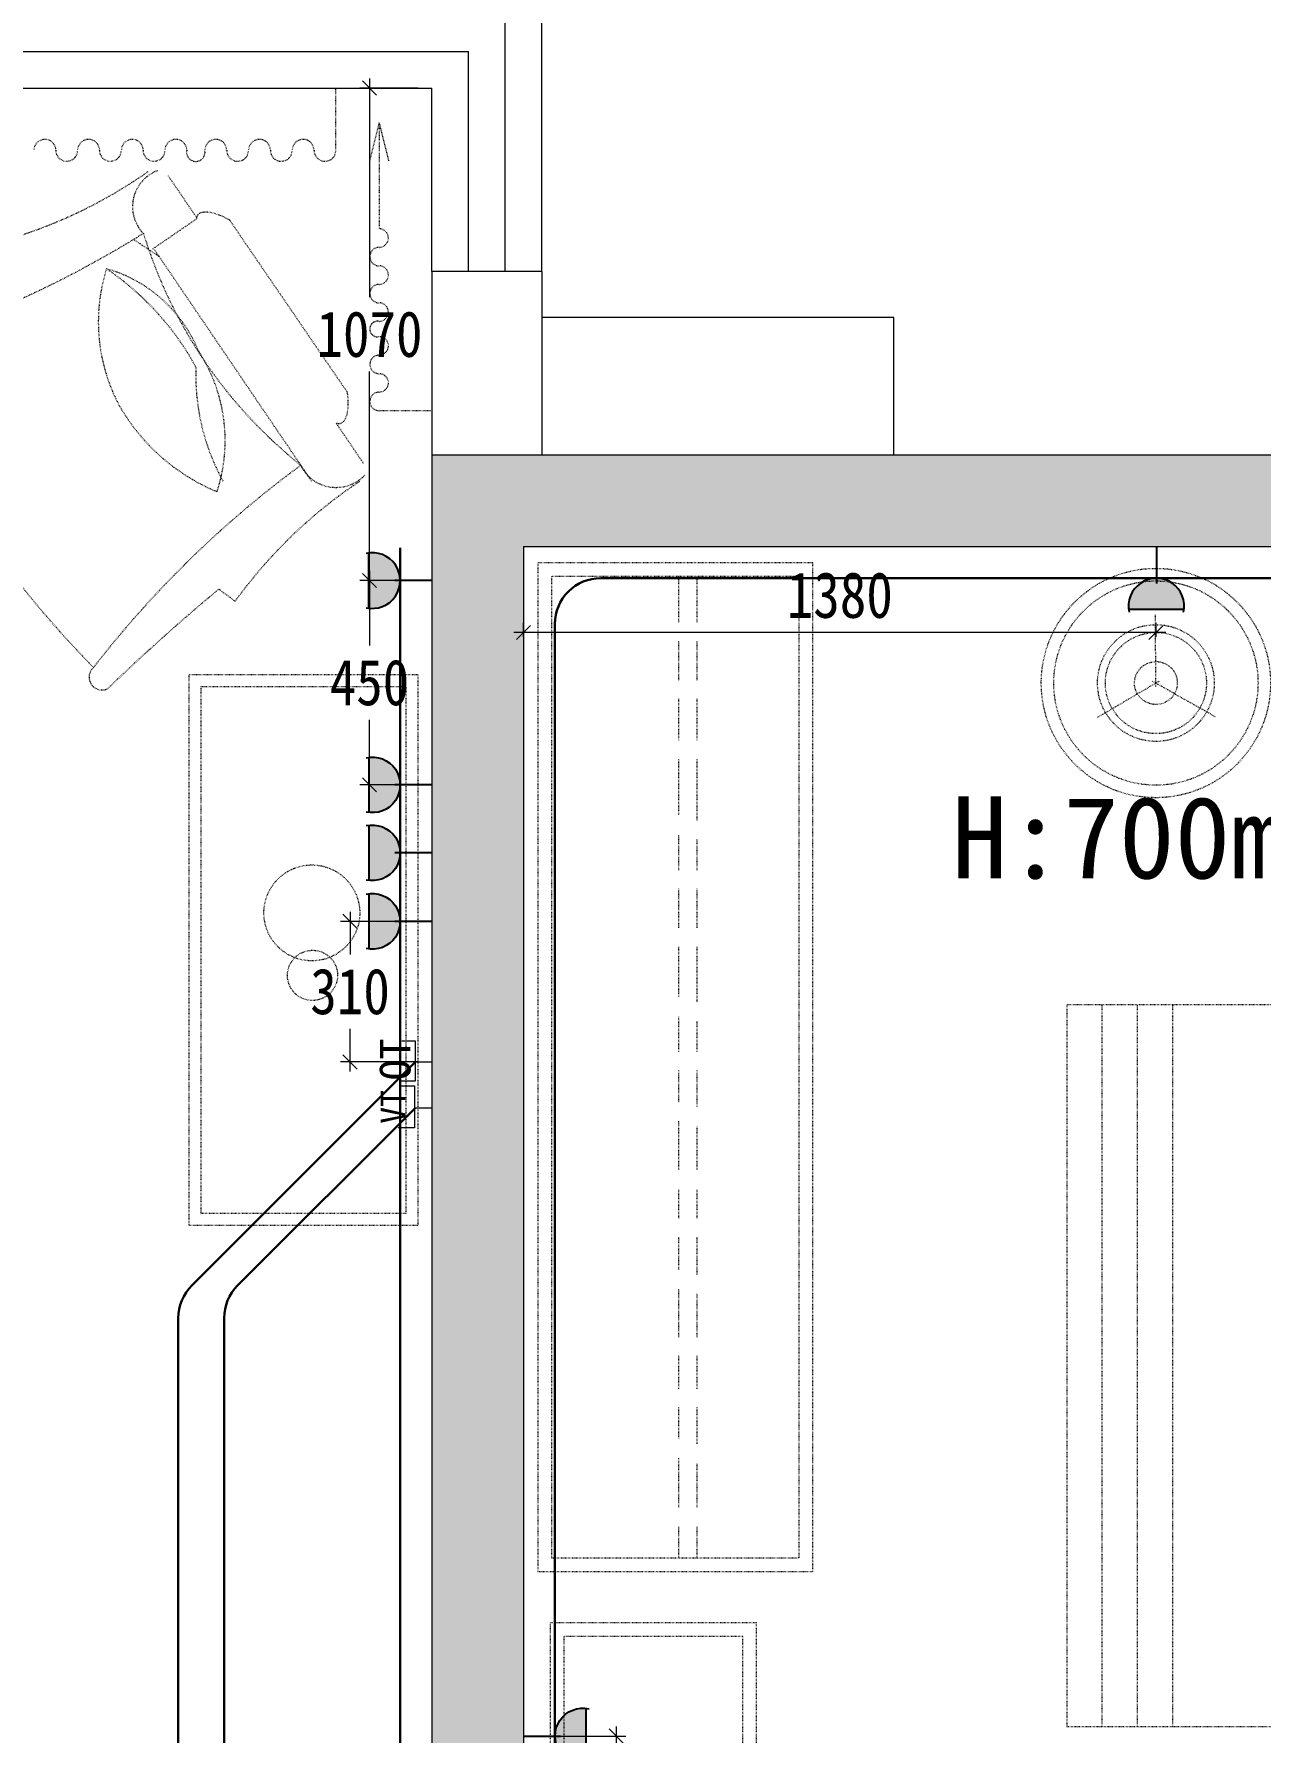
# Model space of a CAD drawing. Header units: millimetres. Extents: x -41640 to 3079702, y -5257903 to 68462.
# Drawn here: x 18815 to 21489, y 14744 to 18447 of the extents above; entities that cross this region are included whole.
import ezdxf

# ---------------------------------------------------------------- set-up
doc = ezdxf.new("R2010")
doc.units = ezdxf.units.MM
doc.header["$LTSCALE"] = 10
doc.linetypes.add('ACAD_ISO03W100', pattern=[30, 12, -18])
doc.linetypes.add('CONTINOUS', pattern=[0])
doc.layers.get('0').update_dxf_attribs({"color": 255})
doc.layers.get('Defpoints').update_dxf_attribs({"color": 255})
for name, color, linetype, lineweight in [('1弱电插座布线图', 6, 'Continuous', 30), ('1弱电插座布置图', 6, 'Continuous', 30), ('1强弱电插座尺寸', 5, 'Continuous', 0), ('1强电插座布线图', 1, 'Continuous', 30), ('1强电插座布置图', 1, 'Continuous', 30), ('E__电路__弱电插座', 6, 'Continuous', 5), ('浅线', 251, 'CONTINOUS', 0)]:
    doc.layers.add(name, color=color, linetype=linetype, lineweight=lineweight)
doc.layers.add('2323', color=4, linetype='Continuous')
doc.layers.add('LAYER2', color=8, linetype='Continuous')
doc.styles.get("Standard").update_dxf_attribs({"font": ''})
doc.styles.add('夏建东', font='', dxfattribs={"width": 0.85})
doc.styles.add('宋', font='')
doc.styles.get('Standard').set_extended_font_data('SimSun')
doc.styles.get('夏建东').set_extended_font_data('SimSun')
doc.styles.get('宋').set_extended_font_data('FangSong_GB2312')
doc.dimstyles.new('g', dxfattribs={"dimtxt": 100, "dimasz": 31, "dimexe": 21, "dimexo": 30, "dimgap": 31, "dimtad": 1, "dimtih": 1, "dimtoh": 1, "dimdec": 0, "dimrnd": 10, "dimdsep": 46, "dimtxsty": '夏建东', "dimblk": 'OBLIQUE', "dimcen": 2.5, "dimdle": 21, "dimclrd": 5, "dimclre": 5, "dimclrt": 5, "dimadec": 0, "dimazin": 0, "dimtfac": 1, "dimtdec": 0, "dimtmove": 2, "dimatfit": 3, "dimldrblk": 'DOT', "dimfxl": 300, "dimlwd": -1, "dimlwe": -1, "dimarcsym": 1})

# ---------------------------------------------------------------- blocks, each defined once
blk = doc.blocks.new('_Oblique')
at = {"color": 0, "linetype": 'ByBlock', "lineweight": -2}
blk.add_line((-0.5, -0.5), (0.5, 0.5), dxfattribs=at)
blk = doc.blocks.new('*D415')
at = {"layer": '1强弱电插座尺寸', "color": 5}
for p, q in [((19882.3, 17132.4), (19882.3, 17162.9)), ((21262.2, 17132.4), (21262.2, 17162.9)), ((21283.2, 17141.9), (19861.3, 17141.9))]:
    blk.add_line(p, q, dxfattribs=at)
at = {"layer": 'Defpoints', "color": 0, "lineweight": 30}
for p in [(19882.3, 17141.9), (19882.3, 17102.4), (21262.2, 17102.4, 0)]:
    blk.add_point(p, dxfattribs=at)
at = {"layer": '1强弱电插座尺寸', "color": 5, "xscale": 31, "yscale": 31, "zscale": 31, "rotation": 180}
blk.add_blockref('_Oblique', (19882.3, 17141.9), dxfattribs=at)
at = {"layer": '1强弱电插座尺寸', "color": 5, "xscale": 31, "yscale": 31, "zscale": 31}
blk.add_blockref('_Oblique', (21262.2, 17141.9), dxfattribs=at)
at = {"layer": '1强弱电插座尺寸', "color": 5, "insert": (20572.3, 17222.9), "char_height": 100, "attachment_point": 5, "style": '夏建东'}
blk.add_mtext('1380', dxfattribs=at)
blk = doc.blocks.new('_Dot')
at = {"color": 0, "linetype": 'ByBlock', "lineweight": -2}
blk.add_line((-0.5, 0), (-1, 0), dxfattribs=at)
at = {"color": 0, "linetype": 'ByBlock', "const_width": 0.5}
blk.add_lwpolyline([(-0.25, 0, 1), (0.25, 0, 1)], format="xyb", close=True, dxfattribs=at)
blk = doc.blocks.new('强电插座')
at = {"lineweight": 0}
h = blk.add_hatch(color=12, dxfattribs=at)
h.set_gradient(color1=(216, 3, 3), color2=(230, 5, 5), tint=1, name='CYLINDER')
h.paths.add_polyline_path([(88497.8, 75989.2, 1.129445), (88497.8, 75909.4)])
at = {"layer": '2323', "color": 1}
for p, q in [((88452.6, 75999.6), (88452.6, 75902)), ((88497.8, 75989.2), (88497.8, 75909.4)), ((88407.2, 75949.3), (88460.4, 75949.3))]:
    blk.add_line(p, q, dxfattribs=at)
blk.add_arc((88492.9, 75949.3), 40.2, 77.2553, 282.7447, dxfattribs=at)
at = {"layer": 'LAYER2', "color": 1, "ltscale": 20}
blk.add_line((88456.4, 75966.1), (88456.4, 75966.1), dxfattribs=at)
blk = doc.blocks.new('*D662')
at = {"layer": '1强弱电插座尺寸', "color": 5}
for p, q in [((19652.3, 18329), (19525.4, 18329)), ((19546.4, 18350), (19546.4, 17873)), ((19546.4, 17234.1), (19546.4, 17711)), ((19652.3, 17255.1), (19525.4, 17255.1))]:
    blk.add_line(p, q, dxfattribs=at)
at = {"layer": 'Defpoints', "color": 0, "linetype": 'Continuous', "lineweight": 30}
for p in [(19546.4, 18329), (19682.3, 18329), (19682.3, 17255.1)]:
    blk.add_point(p, dxfattribs=at)
at = {"layer": '1强弱电插座尺寸', "color": 5, "linetype": 'Continuous', "xscale": 31, "yscale": 31, "zscale": 31}
for p, rotation in [((19546.4, 18329), 90), ((19546.4, 17255.1), 270)]:
    blk.add_blockref('_Oblique', p, dxfattribs=dict(at, rotation=rotation))
at = {"layer": '1强弱电插座尺寸', "color": 5, "linetype": 'Continuous', "lineweight": 30, "insert": (19546.4, 17792), "char_height": 100, "attachment_point": 5, "style": '夏建东'}
blk.add_mtext('1070', dxfattribs=at)
blk = doc.blocks.new('网线')
at = {"layer": 'E__电路__弱电插座', "color": 6, "lineweight": 9}
for p, q in [((1018175, 135204), (1018175, 135111)), ((1018450, 135111), (1018450, 135219)), ((1018175, 135111), (1018450, 135111)), ((1018318, 135111), (1018318, 135003))]:
    blk.add_line(p, q, dxfattribs=at)
at = {"layer": 'E__电路__弱电插座', "color": 6, "ltscale": 20, "insert": (1018158, 135354), "char_height": 210, "width": 159.17, "attachment_point": 1, "style": '宋'}
blk.add_mtext('{\\fSimSun|b0|i0|c134|p2;TO}', dxfattribs=at)
blk = doc.blocks.new('33333')
at = {"layer": '1弱电插座布置图', "color": 6, "lineweight": 9}
for p, q in [((-95, 134.1), (-95, 71.7)), ((87.9, 71.7), (87.9, 143.7)), ((-95, 71.7), (87.9, 71.7)), ((0, 71.8), (0, 0))]:
    blk.add_line(p, q, dxfattribs=at)
at = {"layer": '1弱电插座布置图', "color": 6, "lineweight": 9, "ltscale": 20, "insert": (-77.2, 220), "char_height": 107.788, "width": 95.312, "attachment_point": 1, "style": '宋'}
blk.add_mtext('{\\fSimSun|b0|i0|c134|p2;TV}', dxfattribs=at)
blk = doc.blocks.new('*D701')
at = {"layer": '1强弱电插座尺寸', "color": 5}
for p, q in [((19504.1, 16532.8), (19504.1, 16439.7)), ((19652.3, 16511.8), (19483.1, 16511.8)), ((19504.1, 16184.5), (19504.1, 16277.7)), ((19650.8, 16205.5), (19483.1, 16205.5))]:
    blk.add_line(p, q, dxfattribs=at)
at = {"layer": 'Defpoints', "color": 0, "linetype": 'Continuous', "lineweight": 30}
for p in [(19682.3, 16511.8), (19504.1, 16205.5), (19680.8, 16205.5)]:
    blk.add_point(p, dxfattribs=at)
at = {"layer": '1强弱电插座尺寸', "color": 5, "linetype": 'Continuous', "xscale": 31, "yscale": 31, "zscale": 31}
for p, rotation in [((19504.1, 16511.8), 90), ((19504.1, 16205.5), 270)]:
    blk.add_blockref('_Oblique', p, dxfattribs=dict(at, rotation=rotation))
at = {"layer": '1强弱电插座尺寸', "color": 5, "linetype": 'Continuous', "lineweight": 30, "insert": (19504.1, 16358.7), "char_height": 100, "attachment_point": 5, "style": '夏建东'}
blk.add_mtext('310', dxfattribs=at)
blk = doc.blocks.new('*D702')
at = {"layer": '1强弱电插座尺寸', "color": 5}
for p, q in [((19652.3, 17255.1), (19525.4, 17255.1)), ((19546.4, 17276.1), (19546.4, 17113.4)), ((19546.4, 16788.6), (19546.4, 16951.4)), ((19652.3, 16809.6), (19525.4, 16809.6))]:
    blk.add_line(p, q, dxfattribs=at)
at = {"layer": 'Defpoints', "color": 0, "linetype": 'Continuous', "lineweight": 30}
for p in [(19546.4, 17255.1), (19682.3, 17255.1), (19682.3, 16809.6)]:
    blk.add_point(p, dxfattribs=at)
at = {"layer": '1强弱电插座尺寸', "color": 5, "linetype": 'Continuous', "xscale": 31, "yscale": 31, "zscale": 31}
for p, rotation in [((19546.4, 17255.1), 90), ((19546.4, 16809.6), 270)]:
    blk.add_blockref('_Oblique', p, dxfattribs=dict(at, rotation=rotation))
at = {"layer": '1强弱电插座尺寸', "color": 5, "linetype": 'Continuous', "lineweight": 30, "insert": (19546.4, 17032.4), "char_height": 100, "attachment_point": 5, "style": '夏建东'}
blk.add_mtext('450', dxfattribs=at)
blk = doc.blocks.new('*D709')
at = {"layer": '1强弱电插座尺寸', "color": 5}
for p, q in [((20084.4, 14756.4), (20084.4, 14268.2)), ((19912.3, 14735.4), (20105.4, 14735.4)), ((20084.4, 13618), (20084.4, 14106.2)), ((19912.3, 13639), (20105.4, 13639))]:
    blk.add_line(p, q, dxfattribs=at)
at = {"layer": 'Defpoints', "color": 0, "linetype": 'Continuous', "lineweight": 30}
for p in [(19882.3, 14735.4), (19882.3, 13639), (20084.4, 13639)]:
    blk.add_point(p, dxfattribs=at)
at = {"layer": '1强弱电插座尺寸', "color": 5, "linetype": 'Continuous', "xscale": 31, "yscale": 31, "zscale": 31}
for p, rotation in [((20084.4, 14735.4), 90), ((20084.4, 13639), 270)]:
    blk.add_blockref('_Oblique', p, dxfattribs=dict(at, rotation=rotation))
at = {"layer": '1强弱电插座尺寸', "color": 5, "linetype": 'Continuous', "lineweight": 30, "insert": (20084.4, 14187.2), "char_height": 100, "attachment_point": 5, "style": '夏建东'}
blk.add_mtext('1100', dxfattribs=at)

msp = doc.modelspace()

# ---------------------------------------------------------------- hatches: boundary and pattern name
at = {"layer": '浅线'}
h = msp.add_hatch(color=256, dxfattribs=at)
h.paths.add_polyline_path([(19682.3, 13064), (19882.3, 13064), (19882.3, 17329), (24232.6, 17329), (24232.6, 16229), (24472.6, 16229), (24472.6, 17529), (19922.3, 17529), (19682.3, 17529)])
edge = h.paths.add_edge_path(flags=16)
edge.add_line((19778.6, 13679.8), (19882.3, 13679.8))
edge.add_line((19778.6, 13939.3), (19778.6, 13679.8))
edge.add_line((19778.6, 13939.3), (19778.6, 13939.3))
edge.add_line((19778.6, 13679.8), (19778.6, 13939.3))
edge = h.paths.add_edge_path(flags=17)
edge.add_line((19682.3, 14016.5), (19682.3, 14276))
edge.add_line((19682.3, 14276), (19682.3, 14016.5))
edge.add_line((19682.3, 14016.5), (19776.5, 14016.5))

# ---------------------------------------------------------------- linework, layer by layer
at = {"layer": '1强电插座布线图', "linetype": 'Continuous', "lineweight": 30}
msp.add_lwpolyline([(19613.7, 17326.5), (19613.7, 14150.6, -0.414214), (19513.7, 14050.6), (18227.1, 14050.6)], format="xyb", dxfattribs=at)
at = {"layer": '浅线'}
for p, q in [((19922.3, 17929), (19922.3, 18569)), ((19842.3, 17929), (19842.3, 18489)), ((16182.3, 18409), (19762.3, 18409)), ((19762.3, 17929), (19762.3, 18409)), ((16182.3, 18329), (19682.3, 18329)), ((19682.3, 17929), (19682.3, 18329)), ((19922.3, 17529), (24472.6, 17529)), ((19882.3, 17329), (24232.6, 17329))]:
    msp.add_line(p, q, dxfattribs=at)
at = {"layer": '浅线', "linetype": 'ACAD_ISO03W100', "ltscale": 0.01}
for p, q in [((19473.1, 18193.3), (19473.1, 18329)), ((19567.4, 18253.2), (19546.4, 18169.6)), ((19567.4, 18253.2), (19567.4, 18101.7)), ((19567.4, 18253.2), (19588.4, 18169.6)), ((19567.4, 18243.1), (19567.4, 18253.2)), ((19170.7, 18044.7, 0), (19107.6, 18137.7, 0)), ((19567.4, 18101.7), (19567.4, 18022)), ((19074.2, 17978.7, 0), (19170.7, 18044.7, 0)), ((19241.5, 18040.8, 0), (19497.5, 17666.4, 0)), ((19087.4, 17961.7, 0), (19032, 17998.8, 0)), ((19420.5, 17471.5, 0), (19077.3, 17976.9, 0)), ((19567.4, 17625.6), (19682.3, 17625.6)), ((19533.4, 17510.7, 0), (19474, 17598.1, 0)), ((20220.5, 17264.1), (20220.5, 15124.1)), ((20260.5, 17264.1), (20260.5, 15124.1)), ((19253.3, 17210, 0), (19217.8, 17236.5, 0)), ((21261.9, 17023.1, 0), (21260.6, 17181.8, 0)), ((21261.9, 17023.1, 0), (21260.6, 17181.8, 0)), ((21269.1, 17035.9, 0), (21132.4, 16955.4, 0)), ((21269.1, 17035.9, 0), (21132.4, 16955.4, 0)), ((21254.4, 17035.8, 0), (21392.5, 16957.6, 0)), ((21254.4, 17035.8, 0), (21392.5, 16957.6, 0)), ((21144.7, 14756, -35992.1), (21144.7, 16329.6, 1144.4)), ((21221.7, 14756, -35992.1), (21221.7, 16329.6, 921.7)), ((21298.7, 14756, -35992.1), (21298.7, 16329.6, 691.4))]:
    msp.add_line(p, q, dxfattribs=at)
at = {"layer": '浅线', "ltscale": 0.5}
for p, q in [((19682.3, 17929), (19682.3, 13064)), ((19922.3, 17929), (19682.3, 17929)), ((19922.3, 17929), (19922.3, 17529)), ((19682.3, 17529), (19922.3, 17529)), ((19882.3, 17329), (19882.3, 13064))]:
    msp.add_line(p, q, dxfattribs=at)
at = {"layer": '浅线'}
for points in [[(20690.3, 17829), (19922.3, 17829)], [(20690.3, 17529), (20690.3, 17829)]]:
    msp.add_lwpolyline(points, dxfattribs=at)
at = {"layer": '浅线', "linetype": 'ACAD_ISO03W100', "ltscale": 0.01}
for points in [[(19913.5, 15094.1), (20513.5, 15094.1), (20513.5, 17294.1), (19913.5, 17294.1)], [(19943.5, 15124.1), (20483.5, 15124.1), (20483.5, 17264.1), (19943.5, 17264.1)], [(19152.7, 17049.5), (19152.7, 15849.5), (19652.7, 15849.5), (19652.7, 17049.5)], [(19178.7, 17023.5), (19178.7, 15875.5), (19626.7, 15875.5), (19626.7, 17023.5)], [(19970.5, 14952.6), (19970.5, 14012.6), (20360.5, 14012.6), (20360.5, 14952.6)]]:
    msp.add_lwpolyline(points, close=True, dxfattribs=at)
for points in [[(21571.4, 16329.6), (21067.7, 16329.6), (21067.7, 14756), (22957.8, 14756)], [(19940.5, 14982.6), (19940.5, 13982.6), (20390.5, 13982.6), (20390.5, 14982.6), (19940.5, 14982.6)]]:
    msp.add_lwpolyline(points, dxfattribs=at)
for centre, radius in [((21261.8, 17031.6, 0), 250), ((21261.8, 17031.6, 0), 222.7), ((21261.8, 17031.6, 0), 127.3), ((21261.8, 17031.6, 0), 110.3), ((21261.8, 17031.6, 0), 46.7), ((19420.7, 16530.4, 0), 104.5), ((19422.1, 16394.2, 0), 54.7)]:
    msp.add_circle(centre, radius, dxfattribs=at)
for centre, radius, start, end in [((18838.4, 18193.3), 23.8, 0, 180), ((18886, 18193.3), 23.8, 180, 0), ((18933.6, 18193.3), 23.8, 0, 180), ((18981.2, 18193.3), 23.8, 180, 0), ((19028.9, 18193.3), 23.8, 0, 180), ((19076.5, 18193.3), 23.8, 180, 0), ((19124.1, 18193.3), 23.8, 0, 180), ((19167.6, 18189.2), 20.1, 168.2114, 11.7886), ((19211.1, 18193.3), 23.8, 0, 180), ((19258.8, 18193.3), 23.8, 180, 0), ((19306.4, 18193.3), 23.8, 0, 180), ((19354, 18193.3), 23.8, 180, 0), ((19401.6, 18193.3), 23.8, 0, 180), ((19449.3, 18193.3), 23.8, 180, 0), ((19567.4, 18001.8), 20.2, 270, 90), ((19567.4, 17961.5), 20.2, 90, 270), ((19567.4, 17921.1), 20.2, 270, 90), ((19567.4, 17880.8), 20.2, 90, 270), ((19567.4, 17840.5), 20.2, 270, 90), ((19564, 17803.6), 17, 78.2114, 281.7886), ((19567.4, 17766.8), 20.2, 270, 90), ((19567.4, 17726.4), 20.2, 90, 270), ((19567.4, 17686.1), 20.2, 270, 90), ((19567.4, 17645.7), 20.2, 90, 270)]:
    msp.add_arc(centre, radius, start, end, dxfattribs=at)
for centre, major_axis, ratio, start_param, end_param in [((16509.2, 21973.2, 0), (-2526.7, 3845), 0.47334, 2.984968, 3.157708), ((19226.3, 18018.9, 0), (55.3, -32), 0.416488, 1.536785, 3.405083), ((20041.2, 18313.7, 0), (852.7, 582.9), 1, 2.838374, 3.438826), ((19340.8, 17818.9, 0), (317.2, 219.7), 1, 2.23062, 3.033523), ((18890.2, 17640.6, 0), (252.9, 171.7), 1, -0.20834, 0.700481), ((18629.1, 17425.9, 0), (508.2, 344.8), 1, -0.095482, 0.380726), ((18874.2, 17560.2, 0), (294.8, 202.2), 1, -0.91788, -0.020476), ((19646.1, 17702.7, 0), (396.2, 268.4), 1, 2.508657, 3.049932), ((19383.7, 17856.6, 0), (365.1, 248.6), 1, 3.070033, 3.719948), ((18962.8, 17044.4, 0), (23.3, 15.4), 1, 1.703183, 4.607303)]:
    msp.add_ellipse(centre, major_axis=major_axis, ratio=ratio, start_param=start_param, end_param=end_param, dxfattribs=at)
at = {"layer": '浅线', "linetype": 'ACAD_ISO03W100', "ltscale": 0.01, "extrusion": (0, 0, -1)}
for centre, major_axis, ratio, start_param, end_param in [((19115.3, 18070.3, 0), (70.7, 47.4), 1, 2.978096, 4.939554), ((17841.8, 19949.5, 0), (1886.4, 1289.6), 1, 1.611659, 1.888963), ((20621.8, 18708.1, 0), (1936.4, 1327.4), 1, 2.967577, 3.324161), ((19471.5, 17660.2, 0), (-9.7, 63.2), 0.416488, 1.536785, 3.405083), ((20751, 15666.2, 0), (1888.8, 1286), 1, 4.398401, 4.675704), ((19473.6, 17542.7, 0), (70.7, 47.4), 1, 1.332582, 3.29404), ((22162.9, 13702.4, 0), (2665.3, -3750.3), 0.47334, 2.984968, 3.157708), ((22155.2, 13713.7, 0), (3760.1, 2626.9), 1, 4.55628, 4.627179)]:
    msp.add_ellipse(centre, major_axis=major_axis, ratio=ratio, start_param=start_param, end_param=end_param, dxfattribs=at)

# ---------------------------------------------------------------- block references
at = {"layer": '1弱电插座布置图', "color": 6, "linetype": 'ByBlock', "lineweight": 9, "xscale": -0.3184271999634802, "yscale": 0.3184271999634802, "zscale": 0.3184272000042774, "rotation": 90}
msp.add_blockref('网线', (62669.4, 340465.7), dxfattribs=at)
at = {"layer": '1弱电插座布置图', "color": 5, "lineweight": 30, "xscale": -0.5, "yscale": 0.5, "zscale": 0.5, "rotation": 90}
msp.add_blockref('33333', (19680.8, 16105.5), dxfattribs=at)
at = {"layer": '1强电插座布置图', "color": 7, "yscale": 1.511459389468655, "zscale": 1.511459389440006}
for p, xscale, rotation in [((-93531.5, 150952.8), 1.511459389235824, 270), ((153306.1, 132049.4), 1.511459389235824, 180), ((-113741.5, 129529.7), -1.511459389235824, 180)]:
    msp.add_blockref('强电插座', p, dxfattribs=dict(at, xscale=xscale, rotation=rotation))
at = {"layer": '1强电插座布置图', "color": 7, "xscale": -1.511459389235824, "yscale": 1.511459389468655, "zscale": 1.511459389440006}
for p in [(153306.1, -97984.7), (153306.1, -98132.9), (153306.1, -98282.5)]:
    msp.add_blockref('强电插座', p, dxfattribs=at)

# ---------------------------------------------------------------- texts
at = {"layer": '1强弱电插座尺寸', "color": 45, "insert": (20816.6, 16602.7), "char_height": 178.605, "width": 2502.515, "attachment_point": 7}
msp.add_mtext('{\\C256;H:700mm}', dxfattribs=at)

# ---------------------------------------------------------------- dimensions: what is measured, and where the dimension line sits
at = {"layer": '1强弱电插座尺寸', "linetype": 'Continuous', "lineweight": 30}
for base, p1, p2, picture, middle in [((19546.4, 18329), (19682.3, 17255.1), (19682.3, 18329), '*D662', (19546.4, 17792)), ((19546.4279, 17255.0766), (19682.3185, 16809.6236), (19682.3185, 17255.0766), '*D702', (19546.4279, 17032.3501)), ((19504.1, 16205.5), (19682.3, 16511.8), (19680.8, 16205.5), '*D701', (19504.1, 16358.7)), ((20084.4, 13639), (19882.3, 14735.4), (19882.3, 13639), '*D709', (20084.4, 14187.2))]:
    dim = msp.add_linear_dim(base=base, p1=p1, p2=p2, angle=90, dimstyle='g', override={"dimfxlon": 1}, dxfattribs=at)
    dim.commit()
    dim.dimension.update_dxf_attribs({"geometry": picture, "text_midpoint": middle})

# ---------------------------------------------------------------- next in the draw order: wipeouts: each hides what was drawn before it
at = {"linetype": 'ACAD_ISO03W100', "ltscale": 0.01}
for points in [[(20012.2, 17123.9), (20452, 17123.9), (20452, 17163.9), (20012, 17163.9)], [(20003.3, 16997.5), (20443.1, 16997.5), (20443.1, 17037.5), (20003.1, 17037.5)], [(20003.3, 16866.8), (20443.1, 16866.8), (20443.1, 16906.8), (20003.1, 16906.8)], [(20003.5, 16759.9), (20430, 16645), (20439, 16684), (20012.6, 16798.9)], [(20012.2, 16583.2), (20452, 16583.2), (20452, 16623.2), (20012, 16623.2)], [(20003.3, 16456.9), (20443.1, 16456.9), (20443.1, 16496.9), (20003.1, 16496.9)], [(20003.5, 16363.9), (20430, 16249), (20439, 16287.9), (20012.6, 16402.9)], [(20003.5, 16135), (20430, 16020), (20439, 16059), (20012.6, 16173.9)], [(20012.2, 15928.5), (20452, 15928.5), (20452, 15968.5), (20012, 15968.5)], [(19994.6, 15771.5), (20421.1, 15656.5), (20430.1, 15695.5), (20003.7, 15810.4)], [(20004.3, 15565), (20444.1, 15565), (20444.1, 15605), (20004.1, 15605)], [(20003.5, 15400.2), (20430, 15285.2), (20439, 15324.2), (20012.6, 15439.1)], [(20012.2, 15193.7), (20452, 15193.7), (20452, 15233.7), (20012, 15233.7)]]:
    msp.add_wipeout(points, dxfattribs=at).translate(0, 0, 0).dxf.layer = '浅线'

# ---------------------------------------------------------------- next in the draw order: dimensions: what is measured, and where the dimension line sits
at = {"layer": '1强弱电插座尺寸', "color": 250}
dim = msp.add_linear_dim(base=(19882.3, 17141.9), p1=(21262.2, 17102.4, 0), p2=(19882.3, 17102.4), dimstyle='g', dxfattribs=at)
dim.commit()
dim.dimension.update_dxf_attribs({"geometry": '*D415', "text_midpoint": (20572.3, 17222.9)})

# ---------------------------------------------------------------- next in the draw order: wipeouts: each hides what was drawn before it
at = {"linetype": 'ACAD_ISO03W100', "ltscale": 0.01}
for points in [[(20012.2, 16187.2), (20452, 16187.2), (20452, 16227.2), (20012, 16227.2)], [(20003.3, 15823.7), (20443.1, 15823.7), (20443.1, 15863.7), (20003.1, 15863.7)], [(20012.2, 15452.4), (20452, 15452.4), (20452, 15492.4), (20012, 15492.4)]]:
    msp.add_wipeout(points, dxfattribs=at).translate(0, 0, 0).dxf.layer = '浅线'

# ---------------------------------------------------------------- next in the draw order: linework, layer by layer
at = {"layer": '1弱电插座布线图', "linetype": 'Continuous', "lineweight": 30}
for points in [[(19646.5, 16205.5), (19158.7, 15717.7, 0.198912), (19129.4, 15647), (19129.4, 9000.6, 0.414214), (19229.4, 8900.6), (21029.8, 8900.6, -0.414214), (21129.8, 8800.6), (21129.8, 4449)], [(19646.5, 16105.5), (19258.7, 15717.7, 0.198912), (19229.4, 15647), (19229.4, 9100.6, 0.414214), (19329.4, 9000.6), (21129.8, 9000.6, -0.414214), (21229.8, 8900.6), (21229.8, 4449)]]:
    msp.add_lwpolyline(points, format="xyb", dxfattribs=at)
at = {"layer": '1强电插座布线图', "linetype": 'Continuous', "lineweight": 30}
msp.add_lwpolyline([(22190.9, 13741.7), (20050.9, 13741.7, -0.414214), (19950.9, 13841.7), (19950.9, 17160.4, -0.414214), (20050.9, 17260.4), (23482.2, 17260.4)], format="xyb", dxfattribs=at)

doc.saveas('drawing.dxf')
